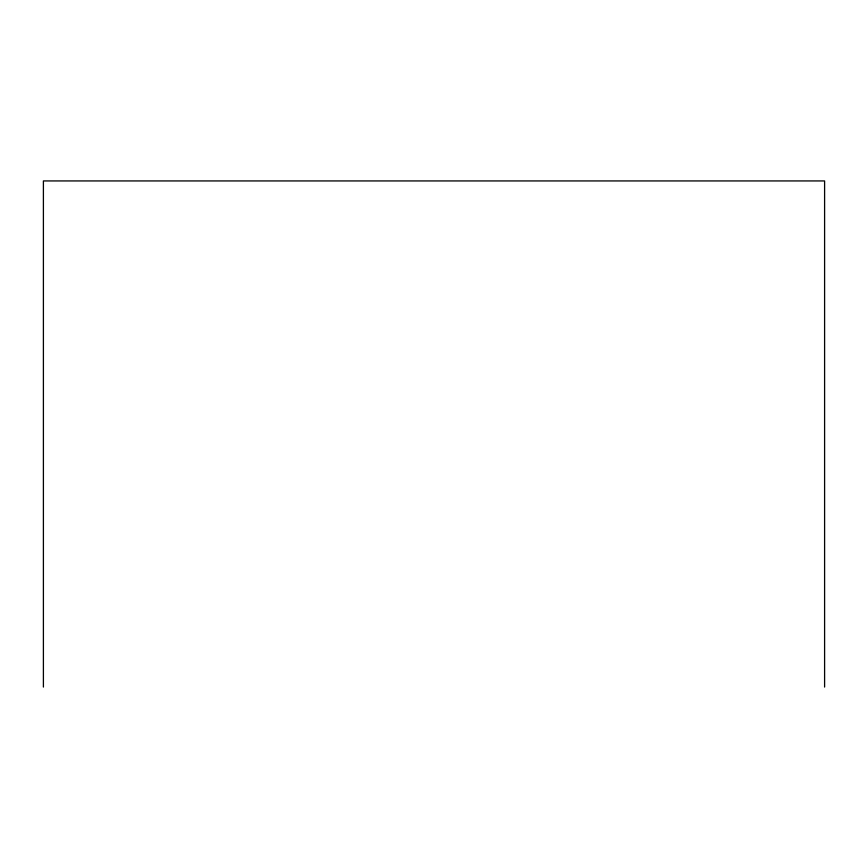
<?xml version="1.0" encoding="UTF-8"?>
<svg xmlns="http://www.w3.org/2000/svg" width="868" height="868" viewBox="0 0 868 868"><rect width="100%" height="100%" fill="white"/><g stroke="black" fill="none" stroke-linecap="round" stroke-linejoin="round"><path stroke-width="1.3" d="M824.6 687.065L824.6 180.935L43.4 180.935L43.4 687.065"/></g></svg>
